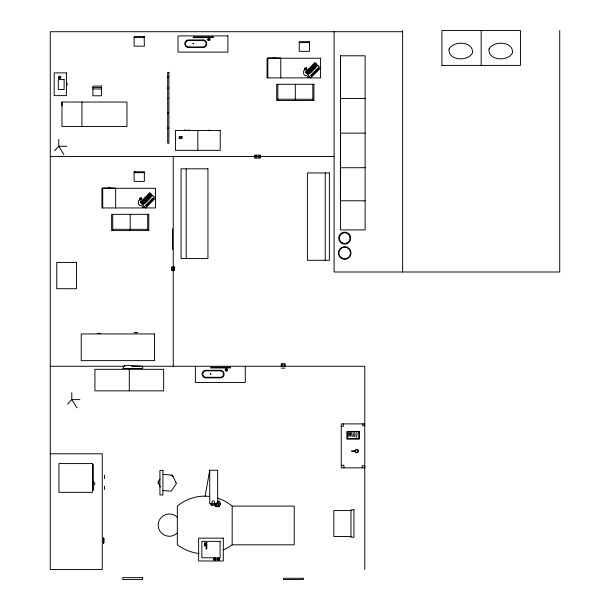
<?xml version="1.0" encoding="UTF-8"?>
<svg xmlns="http://www.w3.org/2000/svg" width="610" height="610" viewBox="0 0 610 610"><rect width="100%" height="100%" fill="white"/><g stroke="black" fill="none" stroke-linecap="round" stroke-linejoin="round"><path stroke-width="0.91" d="M223.748 549.778A45.986 45.986 0 0 0 232.166 544.821L232.181 506.125A42.647 42.647 0 0 0 217.785 498.179M355.043 436.859L354.738 434.625L355.264 434.046L354.555 432.871M205.112 496.326L209.718 470.234L217.656 470.234L217.656 503.837L209.718 503.837L209.718 470.234M214.362 503.959L215.94 506.689L219.097 506.689L220.675 503.959L219.181 503.837L218.418 502.518L219.097 501.222L217.518 501.222M214.064 503.685L214.827 502.365L214.064 501.046L212.539 501.046L211.777 502.365L212.539 503.685L214.064 503.685L214.743 505.217L211.586 505.217L210.793 503.852M214.743 505.217L215.528 503.852M219.097 506.689L218.418 505.156L219.181 503.837M211.586 505.217L212.539 503.685M215.94 506.689L216.893 505.156L218.418 505.156M160.064 478.98L157.944 482.03L160.316 487.07M54.526 150.807L58.758 146.286L58.758 139.354M67.573 404.133L71.797 399.611L71.797 392.68M144.707 198.883L147.589 195.985M312.709 65.926L309.827 68.823L309.506 68.503L312.389 65.613L314.142 67.352M141.825 201.819L142.504 201.132M144.112 199.462L142.992 200.591L142.679 200.271L142.992 199.95L144.715 201.719M144.692 199.02L145.005 198.7L146.362 200.072M147.666 196.046L147.345 196.359L148.71 197.724M147.795 195.779L148.184 195.528M142.206 202.2L142.892 201.513M144.494 199.851L143.396 201.01L144.395 202.04M144.555 199.729L144.936 199.47M147.818 198.616L146.819 197.579L147.117 197.228M149.686 194.582L150.563 193.774L151.669 194.75M142.427 204.007L141.756 203.344L142.458 202.642M142.549 202.55L143.243 201.857M144.12 200.919L144.806 200.164M146.042 200.393L145.378 199.722L145.668 199.371M149.496 195.475L149.885 195.215M142.107 203.694L142.778 202.962M142.9 202.901L143.602 202.2M146.918 198.822L146.934 199.5M148.749 199.203L149.183 198.776M149.427 198.532L149.854 198.097M150.075 197.884L150.502 197.457M306.937 71.759L307.623 71.073M308.111 70.524L309.232 69.403M312.777 65.979L312.457 66.299L313.822 67.664M312.907 65.72L313.296 65.461M314.486 64.203L315.355 63.394L316.056 64.019L315.591 64.439L315.744 63.707M307.318 72.14L308.004 71.454M308.507 70.951L309.606 69.792M309.666 69.662L310.055 69.403M310.864 68.526L310.559 68.899L311.23 69.563M314.592 64.744L314.295 65.095L315.004 65.156M316.216 65.27L314.455 63.539L314.142 63.852L314.806 64.523L315.179 64.21M307.539 72.552L306.876 73.284L307.539 73.947M307.669 72.491L308.363 71.797M309.232 70.859L309.926 70.104M311.397 68.762L311.702 68.396L311.031 67.725L310.719 68.045L312.046 69.441M315.53 65.194L315.843 64.873L315.583 65.27M307.188 73.596L307.92 72.933M307.981 72.803L308.713 72.14M311.542 69.243L311.573 69.921M315.317 65.468L315.339 66.147M313.868 69.144L314.295 68.716M314.546 68.465L314.973 68.038M315.187 67.824L315.614 67.397M149.717 193.942L150.243 193.454M315.149 64.195L315.675 63.707M141.596 198.021A1.426 1.426 0 0 1 139.644 199.813A1.342 1.342 0 0 1 141.596 198.021L138.592 200.774L138.523 204.06L139.888 205.562L141.657 205.654L142.748 207.446L144.303 206.546M306.708 67.962A1.342 1.342 0 0 0 304.756 69.754A1.426 1.426 0 0 0 306.708 67.962L303.704 70.714L303.635 74.001L305.008 75.503L306.769 75.594L307.859 77.379L309.415 76.486M150.136 193.439L149.458 193.439L149.816 193.126L150.563 193.774L150.479 194.506L150.945 194.079L151.349 195.07M204.922 545.744L204.716 542.671L205.12 542.671L204.922 546.507M402.615 31.712L50.272 31.712L50.272 569.45L102.274 569.45L102.274 453.794L50.272 453.794M144.356 36.516L134.124 36.516L134.124 46.162L144.356 46.162L144.181 36.516M134.124 37.454L144.356 37.454M299.243 42.616L309.468 42.616M340.41 55.8L365.131 55.8L365.131 229.917L340.456 229.917L340.456 55.8L340.41 200.789L365.131 200.789M273.532 57.653L275.148 57.653M441.892 65.407L520.444 65.407L520.444 30.5L441.892 30.546L441.937 65.407M167.689 76.99L168.406 76.99M92.903 87.436L101.557 87.436M167.689 88.13L168.406 88.13M92.903 88.961L101.557 88.961M167.689 98.431L168.406 98.431M340.41 98.523L365.131 98.523M277.832 99.224L312.808 99.27M61.968 102.038L126.972 102.038L126.972 126.438L61.968 126.438L61.968 102.038L61.976 105.85M167.689 112.987L168.406 112.987M167.689 128.108L168.406 128.108M184.25 130.022L185.593 130.022M187.926 130.113L189.268 130.113M208.399 130.197L209.657 130.243M340.41 133.125L365.131 133.125M179.378 137.456L181.551 137.456M66.879 146.286L58.758 146.286L63.92 154.543M50.272 156.48L334.105 156.48M340.41 167.727L365.131 167.727M134.124 171.738L144.356 171.738L144.356 181.383L134.124 181.383L134.124 171.738L135.344 171.738M134.124 172.676L144.356 172.676M108.412 187.72L110.029 187.72M108.412 187.766L110.029 187.766M112.72 229.291L147.689 229.337M171.677 267.866L174.46 267.866M171.677 269.704L174.46 269.704M134.253 332.419L137.57 332.419M134.253 332.549L137.57 332.549M134.253 332.686L137.57 332.686M97.242 333.357L100.558 333.357M50.272 366.259L125.004 366.259M131.623 366.259L364.772 366.259L364.772 569.45M281.423 368.143L284.923 368.143M79.918 399.611L71.797 399.611L76.967 407.861M364.772 423.889L341.264 423.889L341.264 467.855L364.772 467.855L364.78 465.704L362.256 465.704L362.256 467.855M364.772 425.727L362.775 425.727L362.775 423.889M341.264 426.268L343.377 426.268L343.377 423.889M92.461 464.546L93.315 464.546L93.315 485.888L92.461 485.888M341.264 465.255L343.872 465.255L343.872 467.855M92.461 486.742L93.536 486.742L93.536 490.15L92.461 490.15M92.461 487.596L93.536 487.596M92.461 489.296L93.536 489.296M218.418 502.518L216.893 502.518L216.131 503.837L216.893 505.156M232.166 506.125L294.211 506.125L294.211 544.821L232.166 544.821M350.986 510.562L333.845 510.562L333.845 536.495L350.986 536.495M163.244 474.405L172.493 475.175L176.45 483.577L171.151 491.21L162.824 490.509M316.781 64.691L316.117 64.019L315.805 64.34L316.468 65.011M314.859 64.523L315.896 65.583M315.652 65.834L313.937 64.058L313.624 64.378L314.272 65.056M317.719 68.442L311.176 74.977M315.126 66.368L313.357 64.622L313.037 64.934L314.806 66.681M314.646 66.841L312.907 65.087L312.594 65.407L314.325 67.161M313.692 67.794L312.35 66.406L312.038 66.726L313.38 68.106M313.25 68.236L311.908 66.848L311.596 67.169L312.93 68.556M312.808 68.678L311.42 67.275L311.108 67.588L312.488 68.999M313.243 69.891L310.139 73.002M311.718 68.442L312.366 69.128M311.885 69.601L310.551 68.213L310.551 68.846M311.474 70.013L310.124 68.64L309.804 68.953L311.153 70.333M311.062 70.424L309.316 68.678L309.003 68.999L310.742 70.745M310.65 70.836L308.912 69.082L308.599 69.403L310.33 71.156M310.238 71.248L308.507 69.494L308.187 69.807L309.918 71.568M309.827 71.66L308.111 69.891L307.791 70.211L309.506 71.98M307.348 70.394L309.224 72.262M309.034 72.453L307.303 70.76L306.624 71.439L308.332 73.154M306.99 71.073L308.713 72.773M306.937 71.126L308.652 72.834M308.241 73.246L306.525 71.538L305.839 72.224L306.845 73.246M306.205 71.85L307.92 73.566M307.188 72.964L307.859 73.627M151.097 195.33L149.343 193.599L149.023 193.919L150.784 195.642M150.54 195.894L148.825 194.125L148.504 194.438L150.22 196.214M152.599 198.502L146.064 205.036M150.007 196.428L148.947 195.368L148.626 195.688L148.909 195.345L148.238 194.681L147.925 194.994L149.694 196.74M149.534 196.9L147.795 195.147L147.475 195.467L149.214 197.221M149.023 197.411L147.277 195.673L144.395 198.563L145.355 199.683M148.581 197.853L147.239 196.466L146.918 196.786L148.26 198.174M148.138 198.296L146.797 196.908L146.797 197.541M147.689 198.746L146.308 197.335L145.996 197.648L147.376 199.058M148.131 199.95L145.02 203.061M147.246 199.188L145.92 197.785L145.599 198.105L146.598 199.135M146.774 199.661L145.432 198.273L145.119 198.593L146.453 199.981M145.95 200.484L144.204 198.746L143.884 199.058L145.63 200.804M145.531 200.896L143.8 199.15L143.48 199.462L145.218 201.216M145.119 201.315L143.396 199.554L143.075 199.867L144.806 201.628M142.237 200.454L144.105 202.329M143.914 202.52L142.191 200.82L141.505 201.506L143.22 203.214M141.825 201.186L143.533 202.901M143.121 203.313L141.413 201.597L140.719 202.284L141.726 203.313M141.093 201.918L142.74 203.694M306.151 71.904L307.158 72.933M141.04 201.971L142.046 202.993M304.626 68.541L305.854 69.807M139.515 198.608L140.742 199.867M351.436 432.932L352.496 436.531M353.106 433.108L354.036 436.684M348.219 433.001L348.912 434.8L348.516 436.424M349.156 432.825L349.919 434.549L349.743 436.28M219.097 501.222L220.675 503.959M350.346 432.696L351.009 436.371M356.659 433.199L357.178 434.289L356.743 434.64L356.774 437.408M559.728 30.546L559.728 271.999L334.105 271.999L334.105 31.712M481.168 30.546L481.168 65.407M402.615 30.546L402.615 271.999M325.244 172.958L325.244 260.31M312.808 84.287L312.808 100.528M295.324 84.287L295.324 100.528M285.152 366.259L285.152 363.88L281.202 363.88L281.202 366.259M284.161 363.88L284.161 366.259M282.186 363.88L282.186 366.259M280.76 77.889L280.76 57.973L267.836 57.973L267.836 77.889M277.832 84.287L277.832 100.528M259.029 155.176L259.029 158.005M256.025 155.176L256.025 158.005M245.266 366.259L245.266 382.455L195.375 382.455L195.375 366.259M197.831 130.471L197.831 150.342M186.187 168.825L186.187 258.556M173.248 156.48L173.248 366.259M172.561 228.857L172.561 249.498M147.689 214.346L147.689 230.588M130.212 214.346L130.212 230.588M129.29 369.317L129.29 390.85M115.641 207.949L115.641 188.032L102.724 188.032L102.724 207.949M112.72 214.346L112.72 230.588M104.47 475.19L104.47 478.682M104.47 486.078L104.47 489.578M103.883 538.066L103.883 543.007M103.708 538.066L103.708 543.007M103.441 538.066L103.441 543.007M103.349 538.066L103.349 543.007M81.931 102.038L81.931 126.438M93.315 482.007A1.479 1.479 0 0 1 94.794 483.486A1.479 1.479 0 0 1 93.315 484.965M177.342 532.888A11.148 11.148 0 0 1 161.49 533.048A11.148 11.148 0 0 1 161.49 517.204A11.148 11.148 0 0 1 177.342 517.364M209.718 496.433A42.647 42.647 0 0 0 177.342 506.125L177.342 544.821A45.986 45.986 0 0 0 199.058 553.529M158.928 483.417A1.167 1.167 0 0 1 158.379 482.106M158.684 481.58A1.167 1.167 0 0 1 158.928 481.397M175.322 482.053A1.167 1.167 0 0 1 175.863 482.762M171.059 475.426A1.167 1.167 0 0 1 172.767 476.745M59.338 77.302L59.994 77.394L59.338 77.302M192.966 43.584L193.576 43.745L192.966 43.584M208.658 39.505L209.123 39.696L208.681 39.436M210.328 373.93L210.93 374.09L210.328 373.93M226.013 369.843L226.508 369.98L226.013 369.843M206.058 548.558C206.577 550.281 207.408 547.368 206.058 548.558M449.097 49.021C447.587 60.634 467.9 61.953 472.437 53.032C473.939 41.419 453.634 40.1 449.097 49.021M489.067 49.021C487.565 60.634 507.871 61.953 512.408 53.032C513.917 41.419 493.604 40.1 489.067 49.021M124.455 365.321L122.823 368.509L142.687 368.509L142.687 366.259L124.455 365.321M149.686 193.004L140.361 202.329L142.229 204.205L151.783 194.651L149.686 193.004M152.721 195.368L142.946 205.135L145.653 207.949L155.481 198.128L152.721 195.368M153.224 197.876L145.439 205.662L146.057 206.31L153.85 198.509L153.224 197.876M314.798 62.944L305.473 72.27L307.348 74.138L316.895 64.591L314.798 62.944M317.833 65.308L308.065 75.076L310.764 77.889L320.593 68.061L317.833 65.308M318.344 67.817L310.559 75.602L311.169 76.242L318.969 68.442L318.344 67.817M314.935 63.066L314.89 63.699L314.935 63.066M189.298 46.947L188.254 46.985A3.271 3.271 0 0 1 188.254 40.481L202.962 40.519A3.218 3.218 0 0 1 206.172 43.737A3.218 3.218 0 0 1 202.962 46.947L189.298 46.947M206.653 377.293L205.616 377.323A3.271 3.271 0 0 1 205.616 370.827L220.317 370.865A3.218 3.218 0 0 1 223.535 374.075A3.218 3.218 0 0 1 220.317 377.293L206.653 377.293M227.904 35.914L178.013 35.914L178.013 52.117L227.904 52.117L227.904 35.914M213.21 36.951L193.347 36.951L193.347 37.622L213.21 37.622L213.21 36.951M202.962 39.94L189.306 39.94A3.851 3.851 0 0 0 184.777 43.737A3.851 3.851 0 0 0 189.306 47.527L202.962 47.527A3.79 3.79 0 0 0 206.752 43.737A3.79 3.79 0 0 0 202.962 39.94M309.468 41.671L299.243 41.671L299.243 51.316L309.468 51.316L309.468 41.671M320.593 58.24L267.073 58.24L267.073 77.889L320.593 77.889L320.593 58.24M168.901 72.392L167.689 72.392L167.689 143.228L168.901 143.228L168.901 72.392M66.437 72.887L54.183 72.887L54.183 95.633L66.437 95.633L66.437 72.887M64.126 79.597L58.293 79.597L58.293 89.51L64.126 89.51L64.126 79.597M313.906 84.287L276.734 84.287L276.734 100.528L313.906 100.528L313.906 84.287M101.557 86.086L92.903 86.086L92.903 95.778L101.557 95.778L101.557 86.086M220.218 130.471L175.444 130.471L175.444 150.342L220.218 150.342L220.218 130.471M182.047 136.518L179.218 136.518L179.218 138.493L182.047 138.493L182.047 136.518M260.531 155.176L254.523 155.176L254.523 158.005L260.531 158.005L260.531 155.176M207.941 168.825L181.071 168.825L181.071 258.556L207.941 258.556L207.941 168.825M329.377 172.958L307.394 172.958L307.394 260.31L329.377 260.31L329.377 172.958M155.481 188.299L101.954 188.299L101.954 207.949L155.481 207.949L155.481 188.299M148.794 214.346L111.622 214.346L111.622 230.588L148.794 230.588L148.802 214.346M76.502 262.43L56.76 262.43L56.76 288.721L76.502 288.721L76.502 262.43M174.46 266.944L171.677 266.944L171.677 270.627L174.46 270.627L174.46 266.944M154.521 333.944L81.252 333.944L81.252 360.632L154.521 360.632L154.521 333.944M230.572 367.296L210.702 367.296L210.702 367.967L230.572 367.967L230.572 367.296M163.655 369.317L94.924 369.317L94.924 390.85L163.655 390.85L163.655 369.317M220.317 370.285L206.66 370.285A3.851 3.851 0 0 0 202.131 374.075A3.851 3.851 0 0 0 206.66 377.872L220.317 377.872A3.79 3.79 0 0 0 224.106 374.075A3.79 3.79 0 0 0 220.317 370.285M359.328 431.422L346.915 431.422L346.915 439.101L359.328 439.101L359.328 431.422M358.84 431.911L347.403 431.911L347.403 438.613L358.84 438.613L358.84 431.911M355.058 450.782L351.657 450.782L351.657 451.499L355.058 451.499L355.058 450.782M92.461 463.577L58.949 463.577L58.949 492.339L92.461 492.339L92.461 463.577M162.923 470.462L159.919 470.462L159.919 494.946L162.923 494.946L162.923 470.462M353.945 509.815L350.986 509.815L350.986 537.235L353.945 537.235L353.945 509.815M223.298 538.142L198.624 538.142L198.624 560.979L223.298 560.979L223.298 538.142M220.088 541.36L201.834 541.36L201.834 557.769L220.088 557.769L220.088 541.36M206.82 542.564L206.195 542.564L206.195 548.222L206.82 548.222L206.82 542.564M142.687 577.617L122.823 577.617L122.823 579.5L142.687 579.5L142.687 577.617M303.345 578.288L283.482 578.288L283.482 579.5L303.345 579.5L303.345 578.288M66.841 85.247L66.841 83.273L66.795 85.247M355.859 452.574A1.601 1.601 0 0 0 358.268 451.186A1.601 1.601 0 0 0 355.859 449.799A1.601 1.601 0 0 0 355.859 452.574M355.943 452.429A1.433 1.433 0 0 0 358.1 451.186A1.433 1.433 0 0 0 355.943 449.944A1.433 1.433 0 0 0 355.943 452.429M225.723 370.842A1.075 1.075 0 0 0 227.339 369.912A1.075 1.075 0 0 0 225.723 368.981A1.075 1.075 0 0 0 225.723 370.842M225.654 370.522A0.862 0.862 0 0 0 227.095 370.133A0.862 0.862 0 0 0 226.035 369.08A0.862 0.862 0 0 0 225.654 370.522M218.044 560.178A1.029 1.029 0 0 0 219.592 559.286A1.029 1.029 0 0 0 218.044 558.386A1.029 1.029 0 0 0 218.044 560.178M214.346 560.293A1.167 1.167 0 0 0 216.092 559.286A1.167 1.167 0 0 0 214.346 558.272A1.167 1.167 0 0 0 214.346 560.293M214.217 559.995A1.014 1.014 0 0 0 215.91 559.545A1.014 1.014 0 0 0 214.667 558.303A1.014 1.014 0 0 0 214.217 559.995M218.121 560.041A0.877 0.877 0 0 0 219.44 559.286A0.877 0.877 0 0 0 218.121 558.524A0.877 0.877 0 0 0 218.121 560.041M58.888 78.339A1.258 1.258 0 0 0 60.908 77.531A1.258 1.258 0 0 0 59.2 76.181A1.258 1.258 0 0 0 58.888 78.339M208.467 40.313A0.862 0.862 0 0 0 209.764 39.566A0.862 0.862 0 0 0 208.467 38.819A0.862 0.862 0 0 0 208.467 40.313M208.14 40.329A1.075 1.075 0 0 0 209.939 39.848A1.075 1.075 0 0 0 208.628 38.529A1.075 1.075 0 0 0 208.14 40.329M340.449 242.391A6.008 6.008 0 0 0 350.506 239.692A6.008 6.008 0 0 0 343.14 232.334A6.008 6.008 0 0 0 340.449 242.391M341.531 258.48A6.329 6.329 0 0 0 351.024 252.998A6.329 6.329 0 0 0 341.531 247.523A6.329 6.329 0 0 0 341.531 258.48M342.019 242.78A5.36 5.36 0 0 0 350.056 238.136A5.36 5.36 0 0 0 342.019 233.493A5.36 5.36 0 0 0 342.019 242.78M341.791 258.03A5.81 5.81 0 0 0 350.506 252.998A5.81 5.81 0 0 0 341.791 247.965A5.81 5.81 0 0 0 341.791 258.03"/></g></svg>
